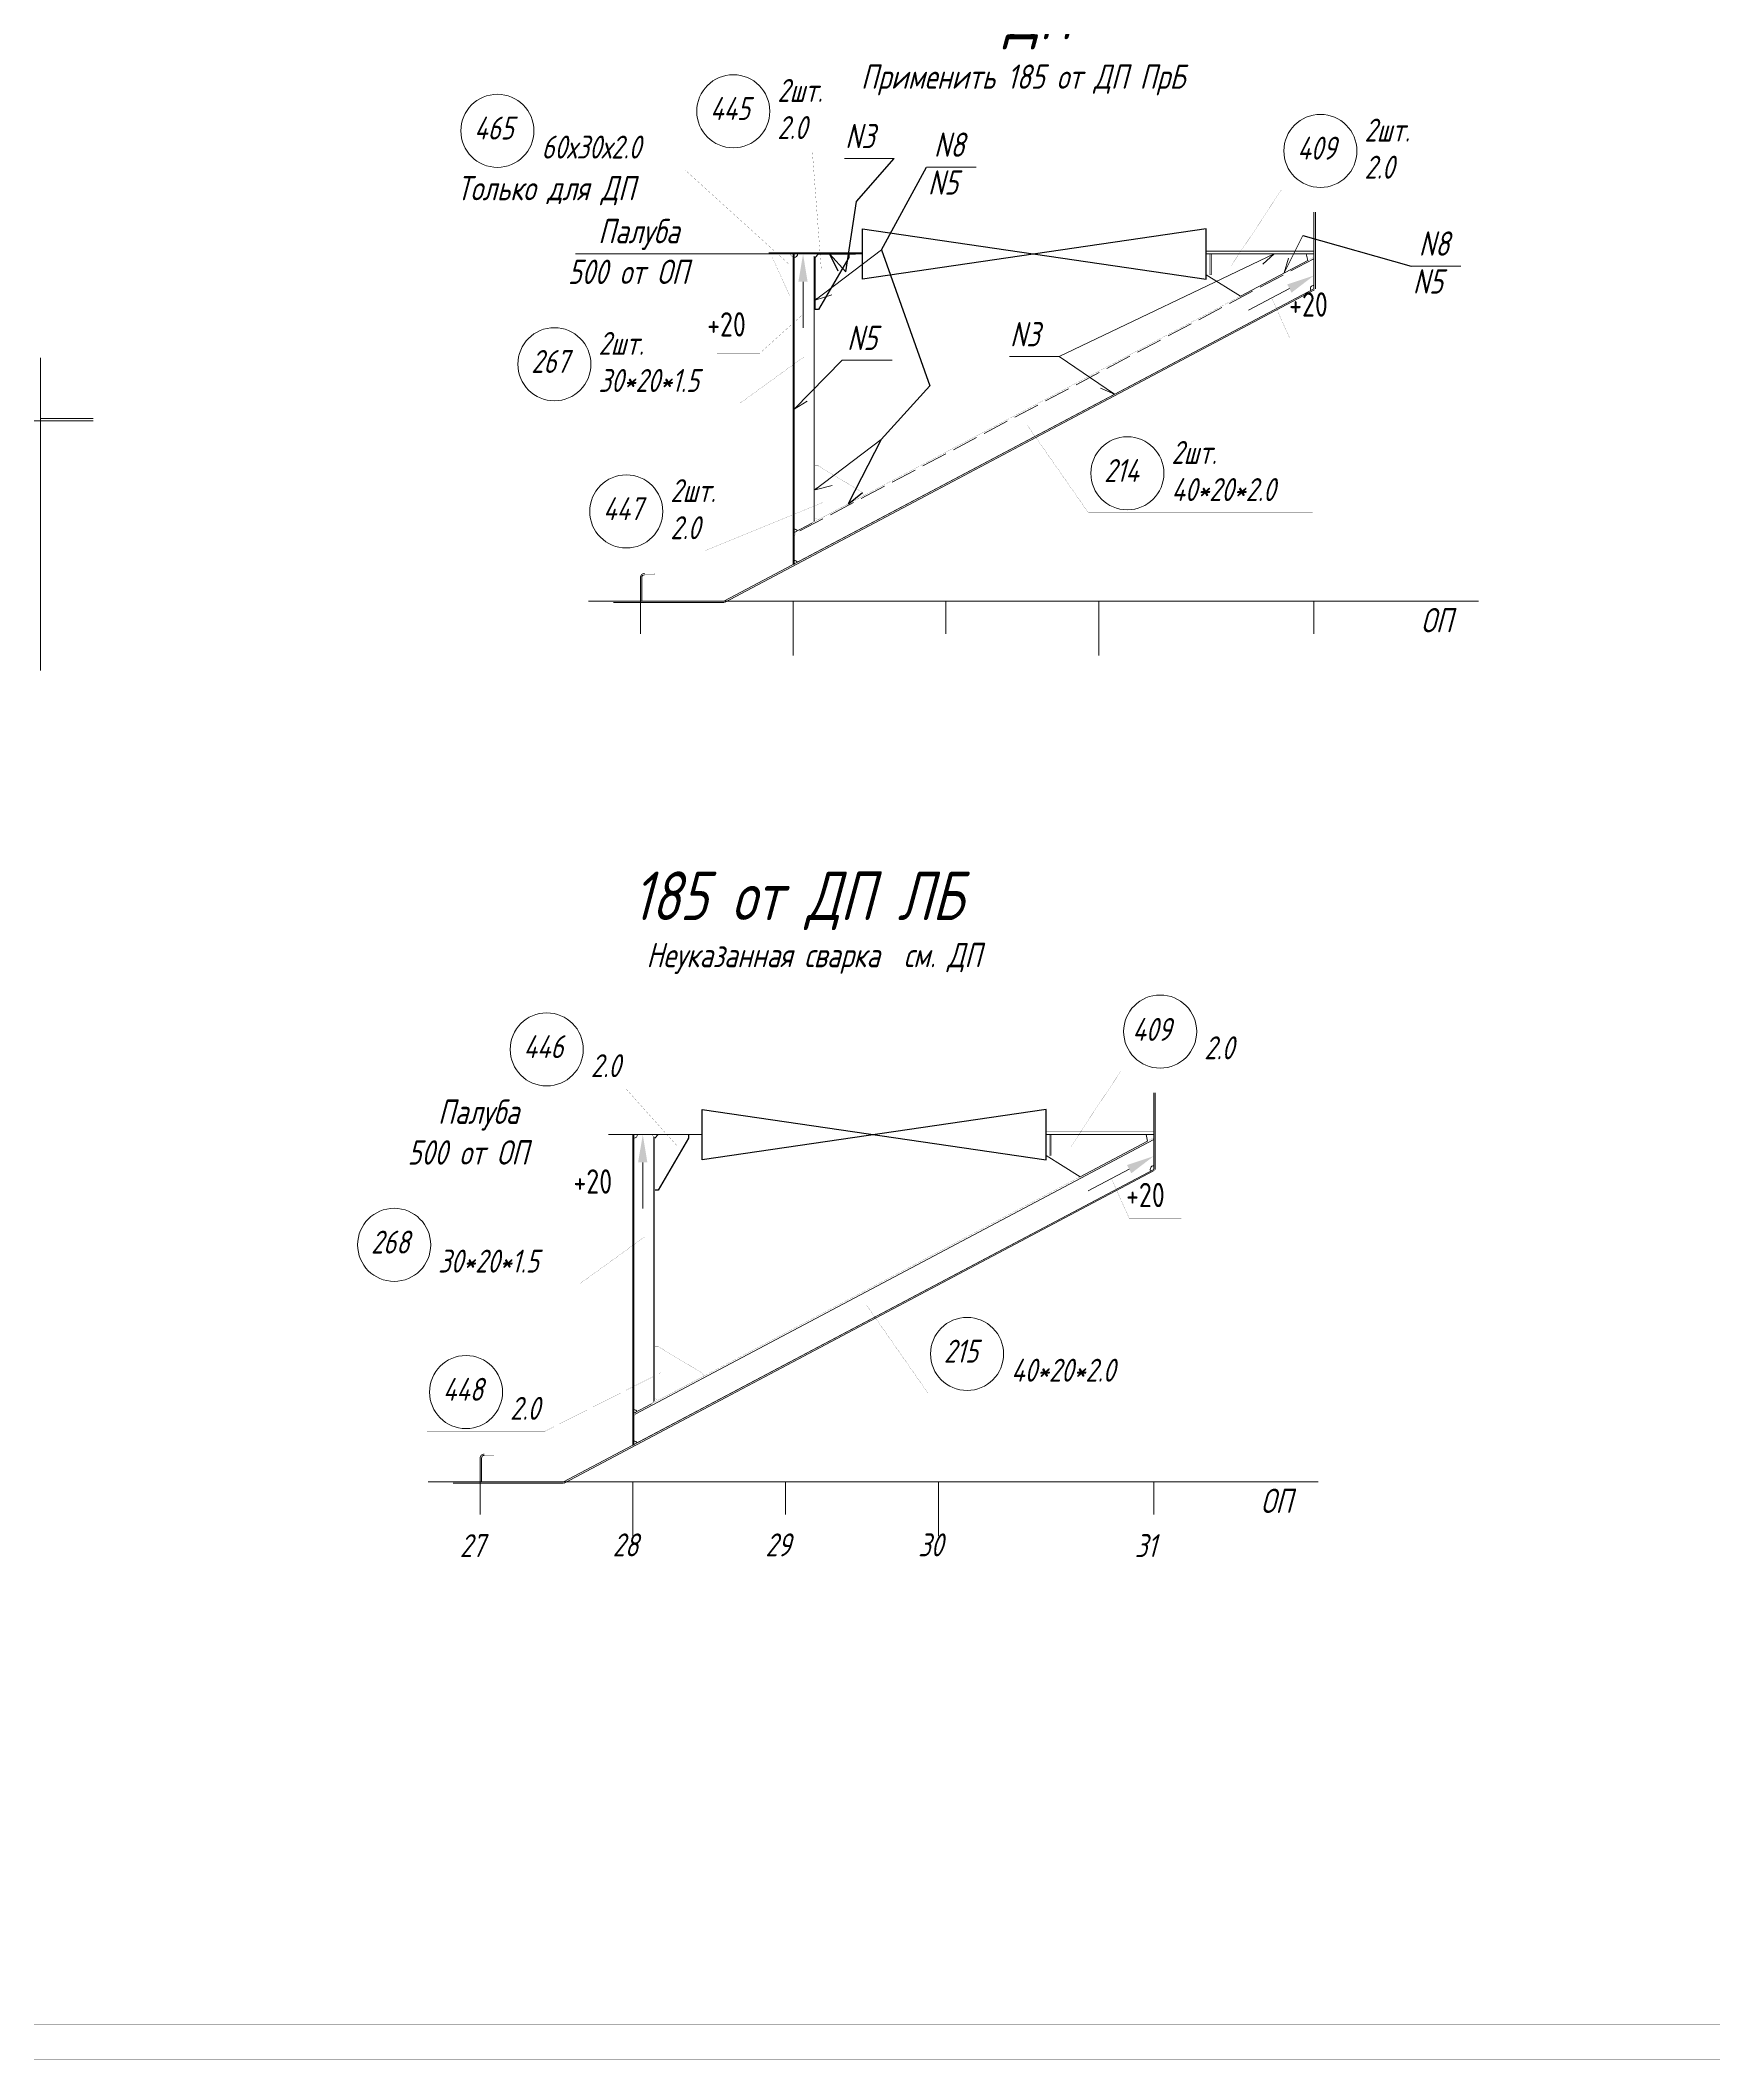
# Model space of a CAD drawing. Header units: millimetres. Extents: x 77380 to 135900, y -26587 to 17301.
# Drawn here: x 96739 to 99149, y -1866 to 1041 of the extents above; entities that cross this region are included whole.
import ezdxf

# ---------------------------------------------------------------- set-up
doc = ezdxf.new("R2010")
doc.units = ezdxf.units.MM
for name, pattern in [('K5LT32768', [0]), ('K5LT32769', [50, 37.5, -12.5]), ('K5LT32770', [0]), ('K5LT32772', [0]), ('K5LT32780', [0]), ('K5LT32781', [0]), ('K5LT32831', [0]), ('K5LT32835', [0]), ('K5LT_THIN', [0])]:
    doc.linetypes.add(name, pattern=pattern)
doc.layers.add('4001', color=7, linetype='Continuous')
doc.styles.add('KTEXTSTYLE', font='GOST_AU.SHX', dxfattribs={"width": 0.96, "height": 5})

# ---------------------------------------------------------------- blocks, each defined once
blk = doc.blocks.new('U335')
blk.add_hatch(color=7).paths.add_polyline_path([(97989.8, 15320.1), (97996, 15308.3), (98028.2, 15332.9)])
at = {"color": 7, "linetype": 'K5LT32831', "lineweight": 9}
blk.add_line((97992.9, 15314.2), (97934.1, 15283), dxfattribs=at)
blk = doc.blocks.new('U336')
blk.add_hatch(color=7).paths.add_polyline_path([(97285.8, 15323.9), (97299.1, 15323.9), (97292.5, 15363.9)])
at = {"color": 7, "linetype": 'K5LT32831', "lineweight": 9}
blk.add_line((97292.5, 15323.9), (97292.5, 15257.4), dxfattribs=at)
blk = doc.blocks.new('U391')
at = {"color": 7, "linetype": 'K5LT_THIN', "lineweight": 18}
for p, q in [((97661.3, 15216.3), (97741.1, 15161.9)), ((97741.1, 15161.9), (97737.8, 15164.2))]:
    blk.add_line(p, q, dxfattribs=at)
at = {"color": 7, "linetype": 'K5LT32835', "lineweight": 18}
for p, q in [((97738.3, 15163.2), (97739.1, 15163.3)), ((97738.3, 15163.1), (97739.1, 15163.3)), ((97738.3, 15163.1), (97738.3, 15163.2)), ((97738.3, 15163.1), (97738.3, 15163.1)), ((97738.4, 15163.3), (97738.9, 15163.4)), ((97738.4, 15163.2), (97739, 15163.4)), ((97738.5, 15163), (97738.4, 15163.4)), ((97738.4, 15163.1), (97738.4, 15163.3)), ((97738.4, 15163.1), (97739.2, 15163.2)), ((97738.5, 15163.5), (97738.8, 15163.5)), ((97738.5, 15163.4), (97738.8, 15163.5)), ((97738.6, 15163), (97738.5, 15163.5)), ((97738.6, 15163), (97738.5, 15163.4)), ((97738.5, 15163), (97739.3, 15163.2)), ((97738.6, 15163.6), (97738.6, 15163.6)), ((97738.6, 15163.5), (97738.7, 15163.6)), ((97738.7, 15162.9), (97738.6, 15163.6)), ((97738.8, 15162.9), (97738.6, 15163.6)), ((97738.6, 15163), (97739.3, 15163.1)), ((97738.8, 15162.9), (97738.7, 15163.5)), ((97738.7, 15162.9), (97739.4, 15163.1)), ((97738.9, 15162.8), (97738.8, 15163.5)), ((97738.8, 15162.9), (97739.5, 15163)), ((97739, 15162.8), (97738.9, 15163.4)), ((97739.1, 15162.8), (97738.9, 15163.4)), ((97738.9, 15162.8), (97739.6, 15163)), ((97739.1, 15162.8), (97739, 15163.3)), ((97739, 15162.8), (97739.6, 15162.9)), ((97739.2, 15162.7), (97739.1, 15163.3)), ((97739.1, 15162.8), (97739.7, 15162.9)), ((97739.3, 15162.7), (97739.2, 15163.2)), ((97739.3, 15162.7), (97739.2, 15163.2)), ((97739.4, 15162.6), (97739.3, 15163.1)), ((97739.3, 15162.7), (97739.8, 15162.8)), ((97739.5, 15162.6), (97739.4, 15163.1)), ((97739.4, 15162.7), (97739.9, 15162.8)), ((97739.5, 15162.6), (97739.5, 15163)), ((97739.6, 15162.6), (97739.5, 15163)), ((97739.5, 15162.6), (97739.9, 15162.7)), ((97739.7, 15162.5), (97739.6, 15162.9)), ((97739.6, 15162.6), (97740, 15162.7)), ((97739.8, 15162.5), (97739.7, 15162.9)), ((97739.7, 15162.5), (97740.1, 15162.6)), ((97739.8, 15162.5), (97739.8, 15162.8)), ((97739.9, 15162.4), (97739.8, 15162.8)), ((97739.8, 15162.5), (97740.2, 15162.6)), ((97740, 15162.4), (97739.9, 15162.7)), ((97739.9, 15162.4), (97740.2, 15162.5)), ((97740, 15162.4), (97740, 15162.7)), ((97740, 15162.4), (97740.3, 15162.5)), ((97740.1, 15162.3), (97740.1, 15162.6)), ((97740.2, 15162.3), (97740.1, 15162.6)), ((97740.1, 15162.3), (97740.4, 15162.4)), ((97740.2, 15162.3), (97740.2, 15162.5)), ((97740.2, 15162.3), (97740.5, 15162.4)), ((97740.3, 15162.3), (97740.3, 15162.5)), ((97740.4, 15162.2), (97740.3, 15162.4)), ((97740.3, 15162.3), (97740.5, 15162.3)), ((97740.5, 15162.2), (97740.4, 15162.4)), ((97740.4, 15162.2), (97740.6, 15162.3)), ((97740.5, 15162.2), (97740.5, 15162.3)), ((97740.5, 15162.2), (97740.7, 15162.2)), ((97740.6, 15162.1), (97740.6, 15162.3)), ((97740.6, 15162.1), (97740.8, 15162.2)), ((97740.7, 15162.1), (97740.6, 15162.2)), ((97740.7, 15162.1), (97740.7, 15162.2)), ((97740.7, 15162.1), (97740.8, 15162.1)), ((97740.8, 15162), (97740.9, 15162.1)), ((97740.8, 15162), (97740.8, 15162.1)), ((97740.9, 15162), (97740.9, 15162.1)), ((97740.9, 15162), (97741, 15162)), ((97741, 15162), (97740.9, 15162)), ((97741, 15162), (97741, 15162)), ((97741, 15161.9), (97741.1, 15161.9))]:
    blk.add_line(p, q, dxfattribs=at)
at = {"color": 7, "linetype": 'K5LT32835', "const_width": 0.18}
blk.add_lwpolyline([(97738.6, 15163.6), (97741.1, 15161.9), (97738.3, 15163.1)], close=True, dxfattribs=at)
blk = doc.blocks.new('U444')
at = {"color": 7, "linetype": 'K5LT32780', "const_width": 0.18}
for points in [[(93305.3, 12764.4), (101715.3, 12764.4), (101715.3, 18704.4), (93305.3, 18704.4)], [(93505.3, 12814.4), (101665.3, 12814.4), (101665.3, 18654.4), (93505.3, 18654.4)]]:
    blk.add_lwpolyline(points, close=True, dxfattribs=at)
blk = doc.blocks.new('U415')
at = {"layer": '4001'}
blk.add_hatch(color=7, dxfattribs=at).paths.add_polyline_path([(98047.1, 13998.5), (98053.3, 13986.7), (98085.5, 14011.3)])
at = {"layer": '4001', "color": 7, "linetype": 'K5LT_THIN', "lineweight": 18}
blk.add_line((98050.2, 13992.6), (97991.4, 13961.5), dxfattribs=at)
blk = doc.blocks.new('U416')
at = {"layer": '4001'}
blk.add_hatch(color=7, dxfattribs=at).paths.add_polyline_path([(97343.1, 14002.4), (97356.4, 14002.4), (97349.8, 14042.4)])
at = {"layer": '4001', "color": 7, "linetype": 'K5LT_THIN', "lineweight": 18}
blk.add_line((97349.8, 14002.4), (97349.8, 13935.8), dxfattribs=at)
blk = doc.blocks.new('U405')
at = {"color": 7, "linetype": 'K5LT_THIN', "lineweight": 18}
for p, q in [((96119.5, 15179.2), (96192.8, 15084.7)), ((96192.8, 15084.7), (96190.3, 15087.9))]:
    blk.add_line(p, q, dxfattribs=at)
at = {"color": 7, "linetype": 'K5LT32835', "lineweight": 18}
for p, q in [((96190.5, 15086.8), (96191.3, 15086.7)), ((96190.5, 15086.7), (96190.5, 15086.8)), ((96190.5, 15086.7), (96191.3, 15086.6)), ((96190.5, 15086.7), (96190.5, 15086.7)), ((96190.6, 15086.9), (96191.1, 15086.8)), ((96190.6, 15086.6), (96190.6, 15086.9)), ((96190.6, 15086.6), (96190.7, 15086.9)), ((96190.6, 15086.8), (96191.2, 15086.7)), ((96190.6, 15086.6), (96191.4, 15086.5)), ((96190.7, 15086.5), (96190.7, 15087)), ((96190.7, 15086.5), (96190.8, 15087)), ((96190.7, 15086.9), (96191.1, 15086.9)), ((96190.7, 15086.6), (96191.4, 15086.5)), ((96190.7, 15086.5), (96191.5, 15086.4)), ((96190.8, 15086.4), (96190.9, 15087.1)), ((96190.8, 15087), (96191, 15087)), ((96190.8, 15086.4), (96191.5, 15086.3)), ((96190.9, 15087.1), (96190.9, 15087.1)), ((96190.9, 15086.4), (96191, 15087.1)), ((96190.9, 15087), (96191, 15087)), ((96190.9, 15086.3), (96191, 15087)), ((96190.9, 15086.3), (96191.6, 15086.2)), ((96191, 15086.3), (96191.1, 15086.9)), ((96191, 15086.2), (96191.1, 15086.9)), ((96191, 15086.3), (96191.6, 15086.2)), ((96191.1, 15086.2), (96191.2, 15086.8)), ((96191.1, 15086.2), (96191.7, 15086.1)), ((96191.2, 15086.1), (96191.2, 15086.7)), ((96191.2, 15086.1), (96191.3, 15086.6)), ((96191.2, 15086.1), (96191.8, 15086)), ((96191.3, 15086), (96191.3, 15086.6)), ((96191.3, 15086), (96191.4, 15086.5)), ((96191.3, 15086), (96191.8, 15086)), ((96191.3, 15086), (96191.9, 15085.9)), ((96191.4, 15085.9), (96191.4, 15086.4)), ((96191.4, 15085.9), (96191.5, 15086.4)), ((96191.4, 15085.9), (96191.9, 15085.8)), ((96191.5, 15085.8), (96191.6, 15086.3)), ((96191.5, 15085.8), (96192, 15085.8)), ((96191.6, 15085.8), (96191.6, 15086.2)), ((96191.6, 15085.7), (96191.7, 15086.1)), ((96191.6, 15085.7), (96192, 15085.7)), ((96191.7, 15085.7), (96191.7, 15086.1)), ((96191.7, 15085.6), (96191.8, 15086)), ((96191.7, 15085.7), (96192.1, 15085.6)), ((96191.8, 15085.6), (96191.8, 15085.9)), ((96191.8, 15085.5), (96191.9, 15085.9)), ((96191.8, 15085.6), (96192.1, 15085.5)), ((96191.9, 15085.5), (96191.9, 15085.8)), ((96191.9, 15085.5), (96192.2, 15085.5)), ((96191.9, 15085.4), (96192.2, 15085.4)), ((96192, 15085.4), (96192, 15085.7)), ((96192, 15085.4), (96192.1, 15085.6)), ((96192, 15085.4), (96192.3, 15085.3)), ((96192.1, 15085.3), (96192.1, 15085.6)), ((96192.1, 15085.3), (96192.2, 15085.5)), ((96192.1, 15085.3), (96192.4, 15085.3)), ((96192.2, 15085.2), (96192.2, 15085.4)), ((96192.2, 15085.2), (96192.3, 15085.4)), ((96192.2, 15085.2), (96192.4, 15085.2)), ((96192.3, 15085.1), (96192.3, 15085.3)), ((96192.3, 15085.1), (96192.5, 15085.1)), ((96192.4, 15085.1), (96192.4, 15085.2)), ((96192.4, 15085), (96192.4, 15085.2)), ((96192.4, 15085.1), (96192.5, 15085)), ((96192.5, 15085), (96192.5, 15085.1)), ((96192.5, 15085), (96192.6, 15085)), ((96192.5, 15084.9), (96192.5, 15085)), ((96192.6, 15084.9), (96192.6, 15084.9)), ((96192.6, 15084.9), (96192.6, 15084.9)), ((96192.6, 15084.8), (96192.7, 15084.8)), ((96192.7, 15084.8), (96192.7, 15084.9)), ((96192.7, 15084.8), (96192.7, 15084.8)), ((96192.7, 15084.8), (96192.7, 15084.8))]:
    blk.add_line(p, q, dxfattribs=at)
at = {"color": 7, "linetype": 'K5LT32835', "const_width": 0.18}
blk.add_lwpolyline([(96190.9, 15087.1), (96192.8, 15084.7), (96190.5, 15086.7)], close=True, dxfattribs=at)

msp = doc.modelspace()

# ---------------------------------------------------------------- linework, layer by layer
at = {"color": 7, "linetype": 'K5LT32780', "lineweight": 18}
for p, q in [((97897.186, 871.602), (97968.868, 871.602)), ((98086.81, 858.849), (98015.129, 858.849)), ((97509.905, 733.935), (97788.278, 733.935)), ((98785.032, 716.466), (98713.351, 716.466)), ((98134.63, 586.282), (98206.311, 586.282)), ((97893.993, 581.048), (97965.674, 581.048))]:
    msp.add_line(p, q, dxfattribs=at)
at = {"color": 7}
for p, q in [((97914.487, 809.481), (97968.868, 871.602)), ((97950.426, 739.683), (98015.129, 858.849)), ((97899.001, 708.084), (97914.487, 809.481)), ((98557.483, 760.41), (98713.351, 716.466)), ((97875.445, 733.935), (97899.001, 708.084)), ((97875.445, 733.935), (97887.8, 709.802)), ((97950.426, 739.683), (98019.891, 544.127)), ((98019.891, 544.127), (97950.15, 466.692)), ((97950.15, 466.692), (97902.696, 374.188)), ((97902.893, 374.369), (97923.151, 390.667))]:
    msp.add_line(p, q, dxfattribs=at)
at = {"color": 3, "linetype": 'K5LT32768', "lineweight": 18, "true_color": 0x00ff00}
for p, q in [((98573.277, 683.935), (98573.277, 793.936)), ((98575.275, 683.935), (98575.275, 793.936)), ((97923.277, 735.435), (97788.278, 735.435)), ((97923.277, 733.935), (97788.278, 733.935)), ((97823.277, 286.877), (97823.277, 733.935)), ((97824.775, 286.877), (97824.775, 733.935)), ((97824.775, 733.935), (97824.775, 332.929)), ((97850.275, 733.935), (97824.775, 733.935)), ((97853.33, 349.485), (97853.33, 730.88)), ((98573.277, 737.934), (98418.275, 737.934)), ((98573.277, 733.935), (98418.275, 733.935)), ((98573.277, 683.935), (97723.277, 233.935)), ((98574.213, 682.168), (97724.213, 232.168)), ((97824.775, 287.67), (98573.277, 683.935)), ((96739.364, 134.464), (96739.364, 584.44)), ((96815.042, 496.88), (96739.364, 496.88)), ((96755.686, 493.881), (94477.021, 493.881)), ((96815.042, 493.881), (96727.863, 493.881)), ((96815.042, 493.881), (96739.364, 493.881)), ((97824.775, 332.929), (97850.275, 346.43)), ((97824.775, 326.141), (97824.775, 287.67)), ((97603.275, 233.936), (97603.275, 268.009)), ((97605.277, 233.936), (97605.277, 268.009)), ((97723.277, 233.935), (97564.718, 233.935)), ((97723.277, 231.935), (97564.718, 231.935))]:
    msp.add_line(p, q, dxfattribs=at)
at = {"color": 7, "linetype": 'K5LT_THIN'}
for p, q in [((98418.275, 770.083), (97923.275, 697.782)), ((97923.275, 697.782), (97923.275, 770.083)), ((97923.275, 770.083), (98418.275, 697.782)), ((98418.275, 697.782), (98418.275, 770.083)), ((98187.479, -497.807), (97692.48, -570.108)), ((97692.48, -570.108), (97692.48, -497.807)), ((97692.48, -497.807), (98187.479, -570.108)), ((98187.479, -570.108), (98187.479, -497.807)), ((97623.981, -538.955), (97628.98, -533.955)), ((97672.48, -538.955), (97628.98, -613.955)), ((97672.48, -533.955), (97672.48, -538.955)), ((97628.98, -613.955), (97623.981, -613.955)), ((97628.98, -613.955), (97623.981, -613.955))]:
    msp.add_line(p, q, dxfattribs=at)
at = {"color": 7, "linetype": 'K5LT_THIN', "lineweight": 18}
for p, q in [((98557.483, 760.41), (98530.596, 706.87)), ((98206.311, 586.282), (98515.981, 733.935)), ((98515.981, 733.935), (98499.442, 719.427)), ((98530.608, 706.914), (98536.573, 728.09)), ((98418.275, 703.903), (98467.335, 673.2)), ((97855.052, 667.551), (97879.074, 675.114)), ((97893.993, 581.048), (97824.775, 510.406)), ((98286.091, 531.936), (98265.889, 540.647)), ((97824.775, 510.406), (97843.453, 522.03)), ((97854.777, 394.559), (97879.39, 400.697)), ((98342.481, -583.955), (98342.481, -473.954)), ((98344.48, -583.955), (98344.48, -473.954)), ((97692.481, -533.955), (97557.482, -533.955)), ((97592.481, -981.013), (97592.481, -533.955)), ((97593.98, -981.013), (97593.98, -533.955)), ((97593.98, -533.955), (97593.98, -934.96)), ((97619.48, -533.955), (97593.98, -533.955)), ((98342.481, -540.876), (97595.676, -936.244)), ((97622.535, -918.405), (97622.535, -537.01)), ((98342.481, -533.955), (98187.479, -533.955)), ((98194.48, -563.955), (98194.48, -533.955)), ((98194.48, -533.955), (98331.48, -533.955)), ((98333.799, -543.299), (98236.539, -594.689)), ((98331.48, -533.955), (98333.799, -543.299)), ((98187.479, -563.987), (98236.539, -594.689)), ((98342.481, -583.955), (97492.481, -1033.955)), ((98343.418, -585.722), (97493.418, -1035.722)), ((97593.98, -980.22), (98342.481, -583.955)), ((98236.539, -594.689), (98236.494, -594.601)), ((97593.98, -934.96), (97619.48, -921.459)), ((97593.98, -941.749), (97593.98, -980.22)), ((97372.48, -1033.954), (97372.48, -999.881)), ((97374.482, -1033.954), (97374.482, -999.881)), ((97297.751, -1033.955), (98579.483, -1033.955)), ((97492.481, -1033.955), (97333.922, -1033.955)), ((97492.481, -1035.955), (97333.922, -1035.955)), ((97372.479, -1033.955), (97372.479, -1080.83)), ((97592.479, -1033.955), (97592.479, -1112.08)), ((97812.48, -1033.955), (97812.48, -1080.83)), ((98032.48, -1033.955), (98032.48, -1112.08)), ((98342.479, -1033.955), (98342.479, -1080.83))]:
    msp.add_line(p, q, dxfattribs=at)
at = {"color": 3, "linetype": 'K5LT32769', "lineweight": 18, "true_color": 0x00ff00}
msp.add_line((98573.277, 727.014), (97826.472, 331.646), dxfattribs=at)
at = {"color": 2, "linetype": 'K5LT32770', "true_color": 0xffff00}
for p, q in [((97854.777, 728.935), (97859.776, 733.935)), ((97854.777, 653.935), (97854.777, 728.935)), ((97859.776, 733.935), (97913.276, 733.935)), ((97859.776, 653.935), (97854.777, 653.935))]:
    msp.add_line(p, q, dxfattribs=at)
at = {"color": 2, "linetype": 'K5LT_THIN', "true_color": 0xffff00}
for p, q in [((97903.275, 728.935), (97859.776, 653.935)), ((97903.275, 733.935), (97903.275, 728.935)), ((97859.776, 653.935), (97854.777, 653.935)), ((97859.776, 653.935), (97854.777, 653.935))]:
    msp.add_line(p, q, dxfattribs=at)
at = {"color": 2, "linetype": 'K5LT32770', "lineweight": 18, "true_color": 0xffff00}
for p, q in [((98425.275, 703.935), (98425.275, 733.935)), ((98425.275, 733.935), (98562.275, 733.935)), ((98562.275, 733.935), (98564.594, 724.59)), ((98564.594, 724.59), (98467.335, 673.2)), ((98467.335, 673.2), (98467.289, 673.289))]:
    msp.add_line(p, q, dxfattribs=at)
at = {"color": 1, "linetype": 'K5LT32781', "lineweight": 0, "true_color": 0xff0000}
for p, q in [((97528.546, 233.935), (98810.279, 233.935)), ((97603.275, 233.935), (97603.275, 187.06)), ((97823.275, 233.935), (97823.275, 155.81)), ((98043.275, 233.935), (98043.275, 187.06)), ((98263.275, 233.935), (98263.275, 155.81)), ((98573.275, 233.935), (98573.275, 187.06))]:
    msp.add_line(p, q, dxfattribs=at)
at = {"color": 1, "linetype": 'K5LT32772', "true_color": 0xff0000, "const_width": 0.18}
for points in [[(97863.778, 712.48), (97850.841, 883.024), (97680.735, 883.024)], [(97816.983, 719.542), (97667.602, 854.9), (97341.041, 854.9)], [(98696.374, 825.948), (98526.268, 825.948), (98454.224, 716.89)], [(98423.277, 733.935), (98423.277, 703.935), (98425.275, 703.935), (98425.275, 733.935)], [(97423.152, 518.852), (97746.379, 518.852), (97839.583, 586.281)], [(98571.433, 361.804), (98248.206, 361.804), (98159.823, 488.303)], [(97866.59, 376.366), (97696.732, 306.872), (97526.626, 306.872)], [(97609.275, 274.008), (97623.203, 274.008), (97623.203, 272.009), (97609.275, 272.009)]]:
    msp.add_lwpolyline(points, dxfattribs=at)
at = {"color": 2, "linetype": 'K5LT32770', "true_color": 0xffff00, "const_width": 0.18}
for points in [[(97818.28, 733.935), (97793.28, 733.935), (97793.28, 728.936), (97818.28, 673.936), (97823.278, 673.936), (97823.278, 728.936), (97818.28, 733.935)], [(97854.777, 353.835), (97854.777, 428.835), (97859.776, 428.835), (97923.151, 390.667), (97925.489, 386.248), (97859.196, 351.173), (97854.777, 353.835)]]:
    msp.add_lwpolyline(points, dxfattribs=at)
at = {"color": 3, "linetype": 'K5LT32768', "true_color": 0x00ff00, "const_width": 0.18}
for points in [[(98573.277, 688.935), (98573.277, 729.278), (97827.302, 334.35), (97824.775, 326.141)], [(97850.275, 346.43), (97854.832, 350.985), (97854.832, 729.38), (97850.275, 733.935)]]:
    msp.add_lwpolyline(points, dxfattribs=at)
at = {"color": 7, "linetype": 'K5LT32780', "const_width": 0.18}
for points in [[(98613.232, 613.09), (98538.215, 613.09), (98512.406, 670.654)], [(97713.492, 590.219), (97774.393, 590.219), (97837.525, 647.186)]]:
    msp.add_lwpolyline(points, dxfattribs=at)
at = {"color": 7, "linetype": 'K5LT_THIN', "const_width": 0.18}
for points in [[(98465.578, -441.942), (98295.472, -441.942), (98223.428, -550.999)], [(97656.368, -550.455), (97582.189, -467.672), (97412.083, -467.672)], [(97279.11, -533.955), (97557.482, -533.955)], [(97692.481, -532.455), (97557.482, -532.455)], [(98342.481, -578.955), (98342.481, -538.612), (97596.506, -933.54), (97593.98, -941.749)], [(97619.48, -921.459), (97624.036, -916.905), (97624.036, -538.51), (97619.48, -533.955)], [(98342.481, -529.956), (98187.479, -529.956)], [(98192.481, -533.955), (98192.481, -563.955), (98194.48, -563.955), (98194.48, -533.955)], [(98382.437, -654.8), (98307.42, -654.8), (98281.61, -597.235)], [(97192.357, -749.037), (97515.584, -749.037), (97608.788, -681.608)], [(98340.638, -906.086), (98017.411, -906.086), (97929.028, -779.587)], [(97632.361, -876.989), (97465.937, -961.018), (97295.831, -961.018)], [(97378.48, -993.881), (97392.408, -993.881), (97392.408, -995.881), (97378.48, -995.881)]]:
    msp.add_lwpolyline(points, dxfattribs=at)
msp.add_lwpolyline([(97623.981, -914.054), (97623.981, -839.054), (97628.98, -839.054), (97692.356, -877.223), (97694.694, -881.642), (97628.4, -916.717)], close=True, dxfattribs=at)
at = {"color": 1, "linetype": 'K5LT32772', "lineweight": 18, "true_color": 0xff0000}
for centre in [(97737.095, 939.384), (97397.401, 911.26), (98582.628, 882.308), (97479.512, 575.212), (98304.566, 418.164), (97582.986, 363.232)]:
    msp.add_circle(centre, 52.603, dxfattribs=at)
at = {"color": 7, "linetype": 'K5LT_THIN', "lineweight": 18}
for centre in [(98351.832, -385.582), (97468.443, -411.312), (97248.717, -692.678), (98073.771, -849.726), (97352.191, -904.658)]:
    msp.add_circle(centre, 52.603, dxfattribs=at)
at = {"color": 3, "linetype": 'K5LT32768', "lineweight": 18, "true_color": 0x00ff00}
for centre, radius, start, end in [((97824.775, 733.936), 5.002, 269.999908, 359.982605), ((98573.277, 683.935), 5, 90.000305, 207.897171), ((97824.775, 332.931), 4.999, 27.903595, 90.011909), ((97824.775, 287.67), 5.001, 27.893583, 89.992882), ((97609.275, 268.009), 6, 89.998352, 180.001648), ((97609.275, 268.01), 3.998, 90.005737, 180.027054)]:
    msp.add_arc(centre, radius, start, end, dxfattribs=at)
at = {"color": 7, "linetype": 'K5LT_THIN', "lineweight": 18}
for centre, radius, start, end in [((97593.98, -533.953), 5.002, 269.999908, 359.982605), ((98342.481, -583.955), 5, 90.000305, 207.897171), ((97593.98, -934.959), 4.999, 27.903595, 90.011909), ((97593.98, -980.22), 5.001, 27.893583, 89.992882), ((97378.48, -999.881), 6, 89.998352, 180.001648), ((97378.48, -999.88), 3.998, 90.005737, 180.027054)]:
    msp.add_arc(centre, radius, start, end, dxfattribs=at)

# ---------------------------------------------------------------- block references
for name, p in [('U444', (545.046, -14630.011)), ('U336', (545.046, -14630.011)), ('U335', (545.046, -14630.011)), ('U391', (545.046, -14630.011)), ('U416', (256.948, -14576.314)), ('U415', (256.948, -14576.314))]:
    msp.add_blockref(name, p)
at = {"rotation": 269.3239286073904}
for p in [(83906.389, 97031.608), (83906.113, 96758.616)]:
    msp.add_blockref('U405', p, dxfattribs=at)

# ---------------------------------------------------------------- texts
at = {"color": 7, "char_height": 2.5, "attachment_point": 1, "style": 'KTEXTSTYLE'}
for s, insert in [('\\H3.5;\\W0.965;\\Q15;\\Q15;\\H70.00;ДП', (98128.283, 1112.852)), ('\\H3.5;\\W0.965;\\Q15;\\Q15;\\H35.00;Применить 185 от ДП ПрБ', (97920.947, 1006.745)), ('\\H3.5;\\W0.965;\\Q15;\\Q15;\\H33.00;{\\c255;445}', (97703.696, 959.86)), ('\\H3.5;\\W0.965;\\Q15;\\Q15;\\H33.00;2шт.', (97800.5, 985.906)), ('\\H3.5;\\W0.965;\\Q15;\\Q15;\\H33.00;{\\c255;465}', (97364.002, 931.736)), ('\\H3.5;\\W0.965;\\Q15;\\Q15;\\H33.00;{\\c255;2.0}', (97800.5, 932.462)), ('\\H3.5;\\W0.965;\\Q15;\\Q15;\\H33.00;{\\c255;60х30х2.0}', (97460.806, 904.338)), ('\\H3.5;\\W0.965;\\Q15;\\Q15;\\H35.00;N3', (97898.158, 921.169)), ('{\\H14x;\\Q15;\\W0.965;N8}', (98026.01, 908.777)), ('\\H3.5;\\W0.965;\\Q15;\\Q15;\\H33.00;{\\c255;409}', (98549.229, 902.783)), ('\\H3.5;\\W0.965;\\Q15;\\Q15;\\H33.00;2шт.', (98646.033, 928.829)), ('\\H3.5;\\W0.965;\\Q15;\\Q15;\\H33.00;{\\c255;2.0}', (98646.033, 875.386)), ('\\H3.5;\\W0.965;\\Q15;\\Q15;\\H35.00;Только для ДП', (97339.11, 846.185)), ('{\\H14x;\\Q15;\\W0.965;N5}', (98017.401, 854.291)), ('\\H3.5;\\W0.965;\\Q15;\\Q15;\\H35.00;Палуба', (97542.588, 784.34)), ('{\\H14x;\\Q15;\\W0.965;N8}', (98724.232, 766.394)), ('\\H3.5;\\W0.965;\\Q15;\\Q15;\\H35.00;500 от ОП', (97498.806, 725.729)), ('{\\H14x;\\Q15;\\W0.965;N5}', (98715.622, 711.908)), ('\\H3.5;\\W0.965;\\Q15;\\Q0;\\H35.00;+20', (98537.546, 678.732)), ('\\H3.5;\\W0.965;\\Q15;\\Q0;\\H35.00;+20', (97699.446, 650.095)), ('\\H3.5;\\W0.965;\\Q15;\\Q15;\\H33.00;2шт.', (97542.917, 621.734)), ('\\H3.5;\\W0.965;\\Q15;\\Q15;\\H35.00;N5', (97900.965, 630.615)), ('\\H3.5;\\W0.965;\\Q15;\\Q15;\\H35.00;N3', (98135.602, 635.85)), ('\\H3.5;\\W0.965;\\Q15;\\Q15;\\H33.00;{\\c255;267}', (97446.114, 595.688)), ('\\H3.5;\\W0.965;\\Q15;\\Q15;\\H33.00;{\\c255;30*20*1.5}', (97542.917, 568.291)), ('\\H3.5;\\W0.965;\\Q15;\\Q15;\\H33.00;{\\c255;214}', (98271.167, 438.64)), ('\\H3.5;\\W0.965;\\Q15;\\Q15;\\H33.00;2шт.', (98367.971, 464.685)), ('\\H3.5;\\W0.965;\\Q15;\\Q15;\\H33.00;2шт.', (97646.391, 409.753)), ('\\H3.5;\\W0.965;\\Q15;\\Q15;\\H33.00;{\\c255;40*20*2.0}', (98367.971, 411.243)), ('\\H3.5;\\W0.965;\\Q15;\\Q15;\\H33.00;{\\c255;447}', (97549.587, 383.707)), ('\\H3.5;\\W0.965;\\Q15;\\Q15;\\H33.00;{\\c255;2.0}', (97646.391, 356.31)), ('\\H3.5;\\W0.965;\\Q15;\\Q15;\\H35.00;ОП', (98727.277, 224.12)), ('\\H3.5;\\W0.965;\\Q15;\\Q15;\\H70.00;185 от ДП ЛБ', (97591.748, -155.145)), ('\\H3.5;\\W0.965;\\Q15;\\Q15;\\H35.00;Неуказанная сварка  см. ДП', (97612.087, -257.965)), ('\\H3.5;\\W0.965;\\Q15;\\Q15;\\H33.00;{\\c255;409}', (98311.775, -366.002)), ('\\H3.5;\\W0.965;\\Q15;\\Q15;\\H33.00;446', (97435.044, -390.836)), ('\\H3.5;\\W0.965;\\Q15;\\Q15;\\H33.00;2.0', (98415.237, -392.504)), ('\\H3.5;\\W0.965;\\Q15;\\Q15;\\H33.00;2.0', (97531.848, -418.234)), ('\\H3.5;\\W0.965;\\Q15;\\Q15;\\H35.00;Палуба', (97311.793, -483.55)), ('\\H3.5;\\W0.965;\\Q15;\\Q15;\\H35.00;500 от ОП', (97268.011, -542.161)), ('\\H3.5;\\W0.965;\\Q15;\\Q0;\\H35.00;{\\c255;+20}', (97506.934, -583.94)), ('\\H3.5;\\W0.965;\\Q15;\\Q0;\\H35.00;{\\c255;+20}', (98302.696, -603.391)), ('\\H3.5;\\W0.965;\\Q15;\\Q15;\\H33.00;268', (97215.318, -672.202)), ('\\H3.5;\\W0.965;\\Q15;\\Q15;\\H33.00;30*20*1.5', (97312.122, -699.599)), ('\\H3.5;\\W0.965;\\Q15;\\Q15;\\H33.00;215', (98040.372, -829.25)), ('\\H3.5;\\W0.965;\\Q15;\\Q15;\\H33.00;40*20*2.0', (98137.176, -856.647)), ('\\H3.5;\\W0.965;\\Q15;\\Q15;\\H33.00;448', (97318.792, -884.183)), ('\\H3.5;\\W0.965;\\Q15;\\Q15;\\H33.00;2.0', (97415.596, -911.58)), ('\\H3.5;\\W0.965;\\Q15;\\Q15;\\H35.00;ОП', (98496.481, -1043.77)), ('\\H3.5;\\W0.965;\\Q15;\\Q15;\\H33.00;27', (97343.312, -1109.208)), ('\\H3.5;\\W0.965;\\Q15;\\Q15;\\H33.00;28', (97563.313, -1108.137)), ('\\H3.5;\\W0.965;\\Q15;\\Q15;\\H33.00;29', (97783.312, -1108.137)), ('\\H3.5;\\W0.965;\\Q15;\\Q15;\\H33.00;30', (98003.313, -1108.137)), ('\\H3.5;\\W0.965;\\Q15;\\Q15;\\H33.00;31', (98315.312, -1109.208))]:
    msp.add_mtext(s, dxfattribs=dict(at, insert=insert))

doc.saveas('drawing.dxf')
